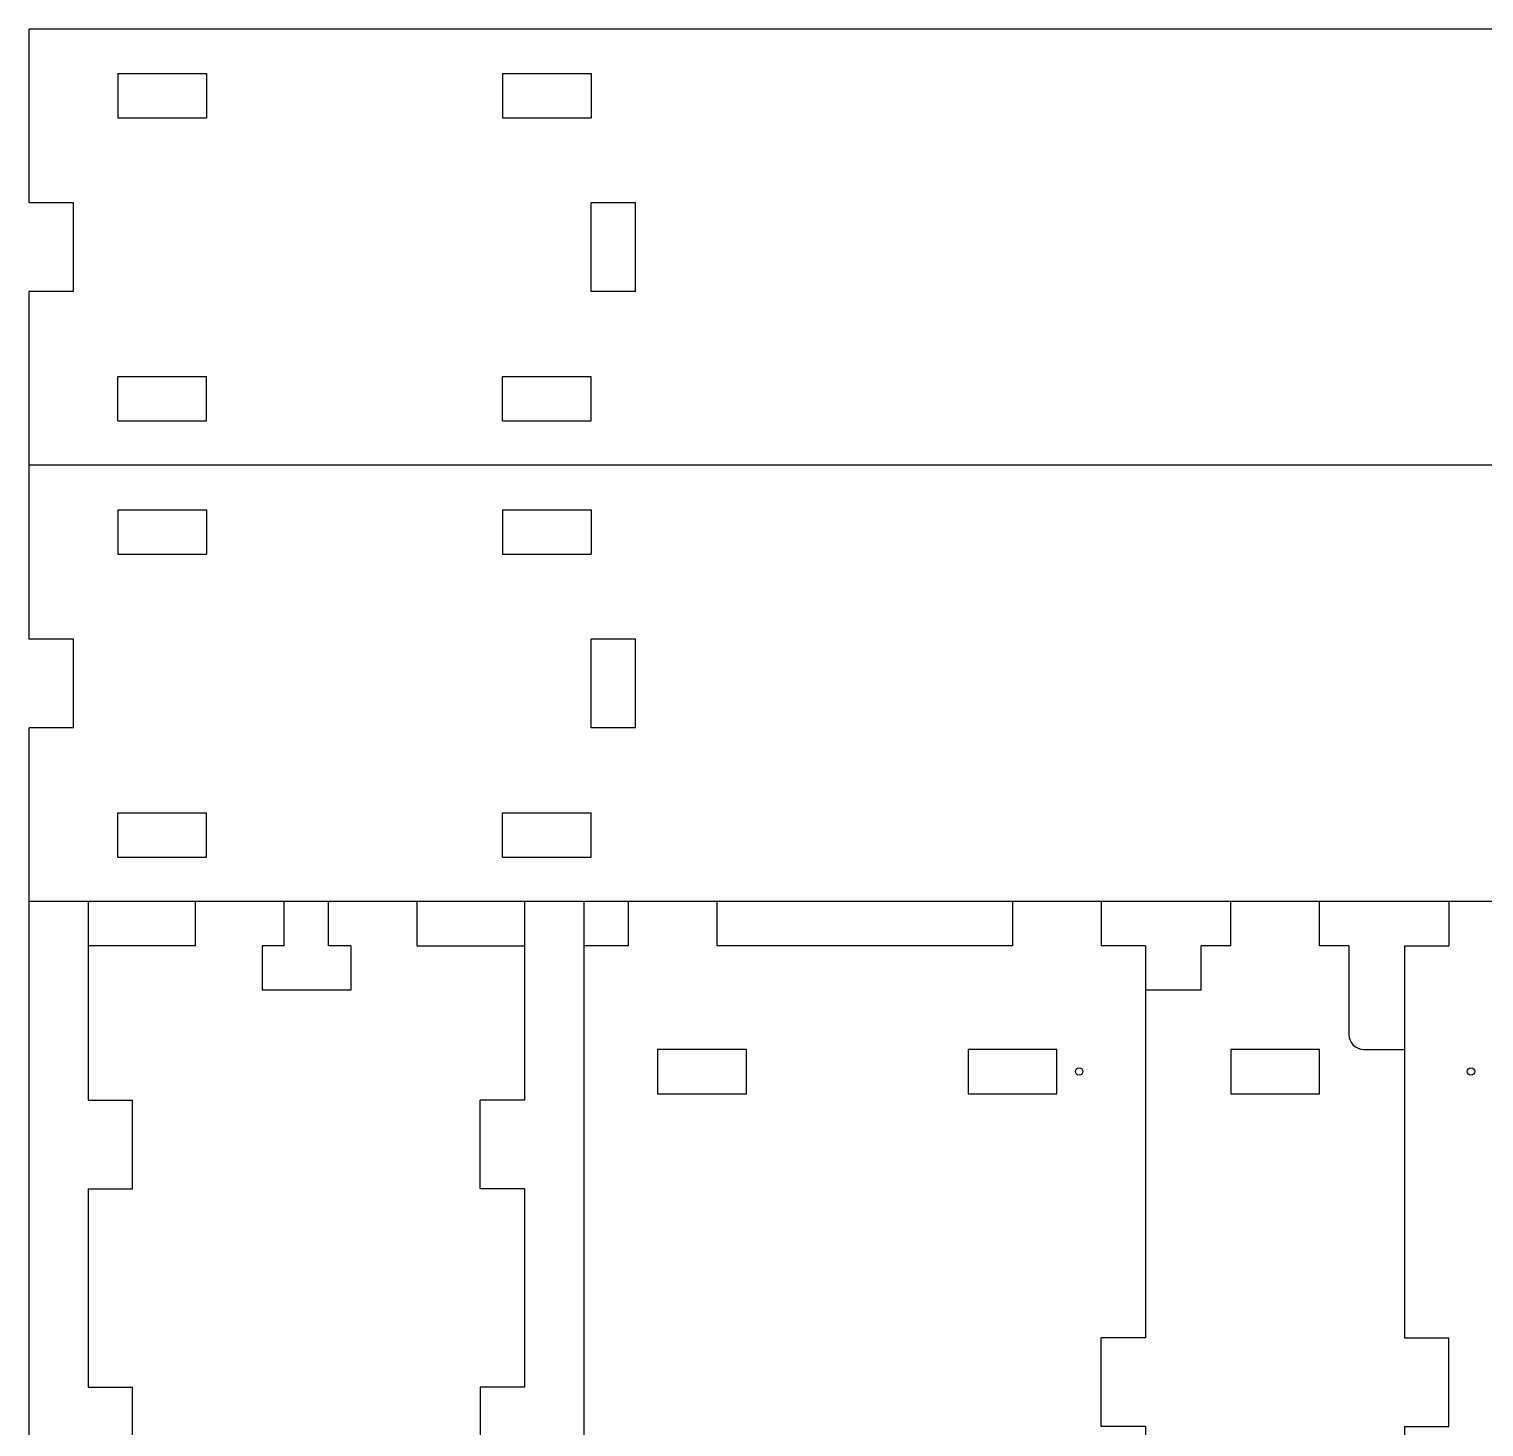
# Model space of a CAD drawing. Header units: millimetres. Extents: x -514 to -64, y 104 to 492.
# Drawn here: x -514.1 to -317.3, y 293.3 to 482.4 of the extents above; entities that cross this region are included whole.
import ezdxf

# ---------------------------------------------------------------- set-up
doc = ezdxf.new("R2010")
doc.units = ezdxf.units.MM

msp = doc.modelspace()

# ---------------------------------------------------------------- linework, layer by layer
at = {"color": 7, "linetype": 'Continuous', "lineweight": 25}
for p, q in [((-514.05, 458.89), (-514.05, 482.39)), ((-273.05, 482.39), (-514.05, 482.39)), ((-502.05, 476.39), (-490.05, 476.39)), ((-502.05, 476.39), (-502.05, 470.39)), ((-490.05, 476.39), (-490.05, 470.39)), ((-450.05, 476.39), (-438.05, 476.39)), ((-450.05, 476.39), (-450.05, 470.39)), ((-438.05, 476.39), (-438.05, 470.39)), ((-502.05, 470.39), (-490.05, 470.39)), ((-450.05, 470.39), (-438.05, 470.39)), ((-508.05, 458.89), (-514.05, 458.89)), ((-508.05, 446.89), (-508.05, 458.89)), ((-432.05, 458.89), (-438.05, 458.89)), ((-438.05, 446.89), (-438.05, 458.89)), ((-432.05, 446.89), (-432.05, 458.89)), ((-514.05, 399.89), (-514.05, 446.89)), ((-508.05, 446.89), (-514.05, 446.89)), ((-432.05, 446.89), (-438.05, 446.89)), ((-502.05, 435.39), (-490.05, 435.39)), ((-502.05, 429.39), (-502.05, 435.39)), ((-490.05, 429.39), (-490.05, 435.39)), ((-450.05, 435.39), (-438.05, 435.39)), ((-450.05, 429.39), (-450.05, 435.39)), ((-438.05, 429.39), (-438.05, 435.39)), ((-502.05, 429.39), (-490.05, 429.39)), ((-450.05, 429.39), (-438.05, 429.39)), ((-273.05, 423.39), (-514.05, 423.39)), ((-502.05, 417.39), (-490.05, 417.39)), ((-502.05, 417.39), (-502.05, 411.39)), ((-490.05, 417.39), (-490.05, 411.39)), ((-450.05, 417.39), (-438.05, 417.39)), ((-450.05, 417.39), (-450.05, 411.39)), ((-438.05, 417.39), (-438.05, 411.39)), ((-502.05, 411.39), (-490.05, 411.39)), ((-450.05, 411.39), (-438.05, 411.39)), ((-508.05, 399.89), (-514.05, 399.89)), ((-508.05, 387.89), (-508.05, 399.89)), ((-432.05, 399.89), (-438.05, 399.89)), ((-438.05, 387.89), (-438.05, 399.89)), ((-432.05, 387.89), (-432.05, 399.89)), ((-514.05, 104.39), (-514.05, 387.89)), ((-508.05, 387.89), (-514.05, 387.89)), ((-432.05, 387.89), (-438.05, 387.89)), ((-502.05, 376.39), (-490.05, 376.39)), ((-502.05, 370.39), (-502.05, 376.39)), ((-490.05, 370.39), (-490.05, 376.39)), ((-450.05, 376.39), (-438.05, 376.39)), ((-450.05, 370.39), (-450.05, 376.39)), ((-438.05, 370.39), (-438.05, 376.39)), ((-502.05, 370.39), (-490.05, 370.39)), ((-450.05, 370.39), (-438.05, 370.39)), ((-273.05, 364.39), (-514.05, 364.39)), ((-506.05, 364.39), (-506.05, 337.54)), ((-491.55, 358.39), (-491.55, 364.39)), ((-479.55, 358.39), (-479.55, 364.39)), ((-473.55, 358.39), (-473.55, 364.39)), ((-461.55, 358.39), (-461.55, 364.39)), ((-447.05, 364.39), (-447.05, 337.54)), ((-439.05, 364.39), (-439.05, 104.39)), ((-433.05, 364.39), (-433.05, 358.39)), ((-421.05, 364.39), (-421.05, 358.39)), ((-381.05, 364.39), (-381.05, 358.39)), ((-369.05, 364.39), (-369.05, 358.39)), ((-351.55, 358.39), (-351.55, 364.39)), ((-339.55, 358.39), (-339.55, 364.39)), ((-322.05, 364.39), (-322.05, 358.39)), ((-491.55, 358.39), (-506.05, 358.39)), ((-479.55, 358.39), (-482.55, 358.39)), ((-482.55, 358.39), (-482.55, 352.39)), ((-470.55, 358.39), (-473.55, 358.39)), ((-470.55, 358.39), (-470.55, 352.39)), ((-461.55, 358.39), (-447.05, 358.39)), ((-433.05, 358.39), (-439.05, 358.39)), ((-381.05, 358.39), (-421.05, 358.39)), ((-363.05, 358.39), (-369.05, 358.39)), ((-363.05, 358.39), (-363.05, 305.39)), ((-355.55, 352.39), (-355.55, 358.39)), ((-351.55, 358.39), (-355.55, 358.39)), ((-335.55, 358.39), (-339.55, 358.39)), ((-335.55, 358.39), (-335.55, 346.39)), ((-328.05, 358.39), (-328.05, 305.39)), ((-328.05, 358.39), (-322.05, 358.39)), ((-470.55, 352.39), (-482.55, 352.39)), ((-355.55, 352.39), (-363.05, 352.39)), ((-429.05, 344.39), (-429.05, 338.39)), ((-417.05, 344.39), (-429.05, 344.39)), ((-417.05, 338.39), (-417.05, 344.39)), ((-375.05, 344.39), (-387.05, 344.39)), ((-387.05, 344.39), (-387.05, 338.39)), ((-375.05, 338.39), (-375.05, 344.39)), ((-351.55, 344.39), (-351.55, 338.39)), ((-339.55, 344.39), (-351.55, 344.39)), ((-339.55, 338.39), (-339.55, 344.39)), ((-333.55, 344.39), (-328.05, 344.39)), ((-506.05, 337.54), (-500.05, 337.54)), ((-500.05, 325.54), (-500.05, 337.54)), ((-447.05, 337.54), (-453.05, 337.54)), ((-453.05, 325.54), (-453.05, 337.54)), ((-429.05, 338.39), (-417.05, 338.39)), ((-387.05, 338.39), (-375.05, 338.39)), ((-351.55, 338.39), (-339.55, 338.39)), ((-506.05, 325.54), (-506.05, 298.68)), ((-506.05, 325.54), (-500.05, 325.54)), ((-447.05, 325.54), (-453.05, 325.54)), ((-447.05, 325.54), (-447.05, 298.68)), ((-369.05, 293.39), (-369.05, 305.39)), ((-363.05, 305.39), (-369.05, 305.39)), ((-328.05, 305.39), (-322.05, 305.39)), ((-322.05, 293.39), (-322.05, 305.39)), ((-506.05, 298.68), (-500.05, 298.68)), ((-500.05, 286.68), (-500.05, 298.68)), ((-447.05, 298.68), (-453.05, 298.68)), ((-453.05, 298.68), (-453.05, 286.68)), ((-363.05, 293.39), (-369.05, 293.39)), ((-363.05, 293.39), (-363.05, 240.39)), ((-328.05, 293.39), (-328.05, 240.39)), ((-328.05, 293.39), (-322.05, 293.39))]:
    msp.add_line(p, q, dxfattribs=at)
for centre in [(-372.05, 341.39), (-319.05, 341.39)]:
    msp.add_circle(centre, 0.5, dxfattribs=at)
msp.add_arc((-333.55, 346.39), 2, 180, 270, dxfattribs=at)

doc.saveas('drawing.dxf')
